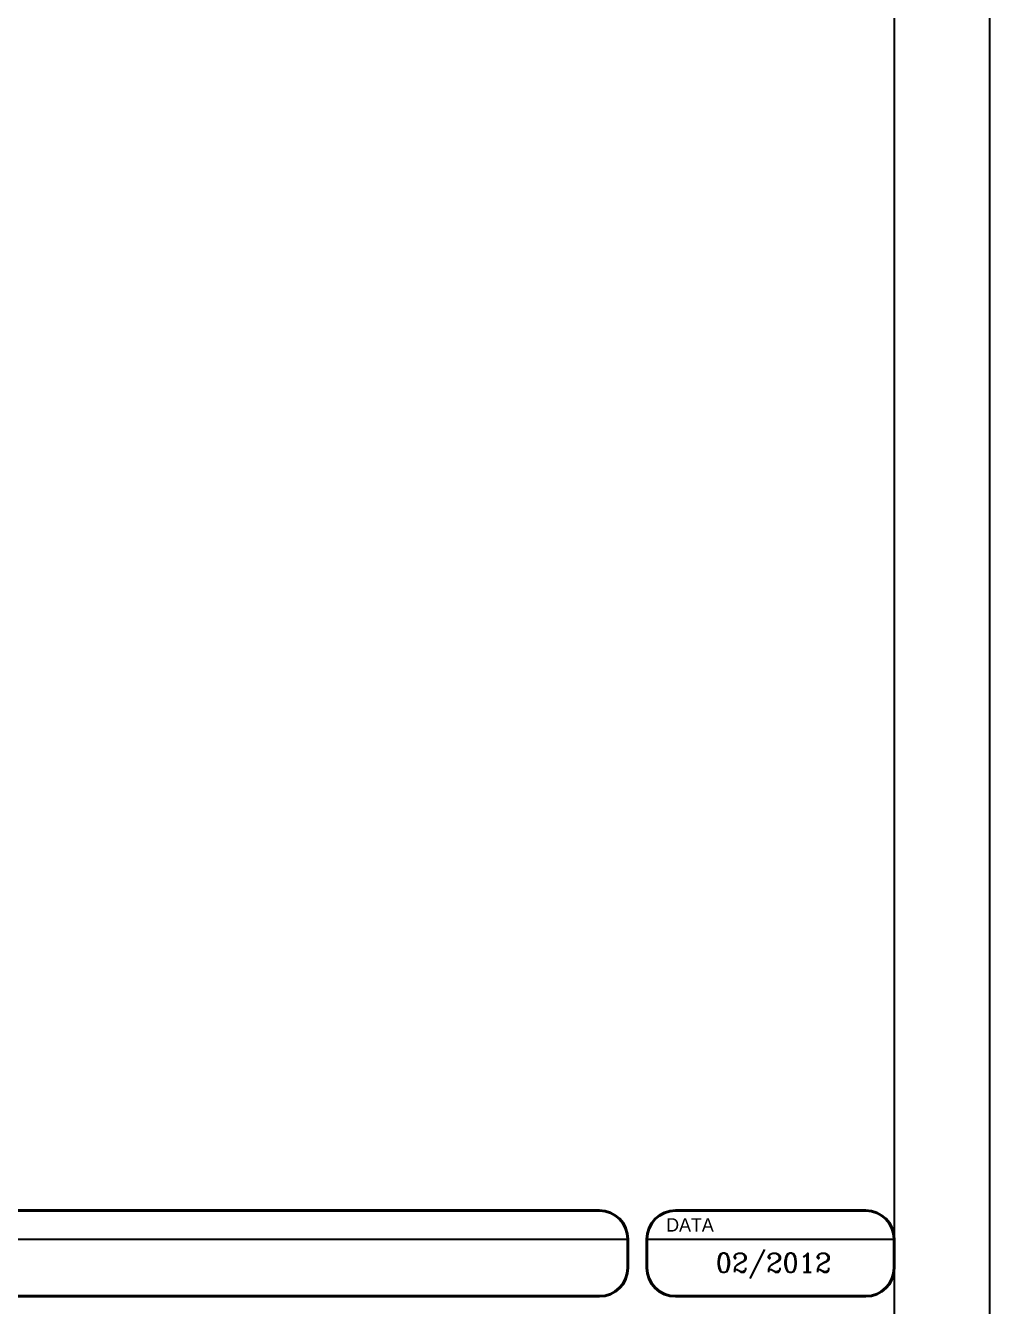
# Model space of a CAD drawing. Header units: inches. Extents: x 555647 to 1112117, y 8563097 to 17126483.
# Drawn here: x 555745.12 to 555765.38, y 8563219.62 to 8563246.52 of the extents above; entities that cross this region are included whole.
import ezdxf
from ezdxf.enums import TextEntityAlignment as Align

# ---------------------------------------------------------------- set-up
doc = ezdxf.new("R2010")
doc.units = ezdxf.units.IN
doc.header["$MEASUREMENT"] = 0
doc.layers.add('Campo', color=7, linetype='Continuous')
doc.layers.add('Formato', color=7, linetype='Continuous')
doc.styles.add('CAMPO_2', font='complex.shx', dxfattribs={"height": 3})
doc.styles.add('RODAPÉ', font='', dxfattribs={"height": 2})
doc.styles.get('RODAPÉ').set_extended_font_data('Serifa Th BT')

msp = doc.modelspace()

# ---------------------------------------------------------------- linework, layer by layer
msp.add_line((555765.383, 8563288.524), (555765.383, 8563204.524))
at = {"color": 5}
msp.add_line((555763.383, 8563286.524), (555763.383, 8563206.524), dxfattribs=at)
at = {"layer": 'Formato', "lineweight": 40}
for p, q in [((555732.383, 8563221.628), (555757.183, 8563221.628)), ((555758.783, 8563221.628), (555762.783, 8563221.628)), ((555757.783, 8563221.028), (555757.783, 8563220.428)), ((555758.183, 8563220.428), (555758.183, 8563221.028)), ((555763.383, 8563221.028), (555763.383, 8563220.428)), ((555757.183, 8563219.828), (555732.383, 8563219.828)), ((555762.783, 8563219.828), (555758.783, 8563219.828))]:
    msp.add_line(p, q, dxfattribs=at)
at = {"layer": 'Formato'}
for p, q in [((555731.783, 8563221.028), (555757.783, 8563221.028)), ((555758.183, 8563221.028), (555763.383, 8563221.028))]:
    msp.add_line(p, q, dxfattribs=at)
at = {"layer": 'Formato', "lineweight": 40}
for centre, major_axis, start_param, end_param in [((555757.183, 8563221.028), (-0.424, 0.424), 3.926991, 5.497787), ((555758.783, 8563221.028), (0.424, 0.424), 0.785398, 2.356194), ((555762.783, 8563221.028), (-0.424, 0.424), 3.926991, 5.497787), ((555757.183, 8563220.428), (0.424, 0.424), 3.926991, 5.497787), ((555758.783, 8563220.428), (-0.424, 0.424), 0.785398, 2.356194), ((555762.783, 8563220.428), (0.424, 0.424), 3.926991, 5.497787)]:
    msp.add_ellipse(centre, major_axis=major_axis, ratio=1, start_param=start_param, end_param=end_param, dxfattribs=at)

# ---------------------------------------------------------------- texts
at = {"layer": 'Campo', "style": 'CAMPO_2', "width": 1}
msp.add_text('02/2012', height=0.4, dxfattribs=at).set_placement((555760.844, 8563220.532), align=Align.MIDDLE_CENTER)
at = {"layer": 'Formato', "style": 'RODAPÉ', "width": 1}
msp.add_text('DATA', height=0.28, dxfattribs=at).set_placement((555758.589, 8563221.188))

doc.saveas('drawing.dxf')
